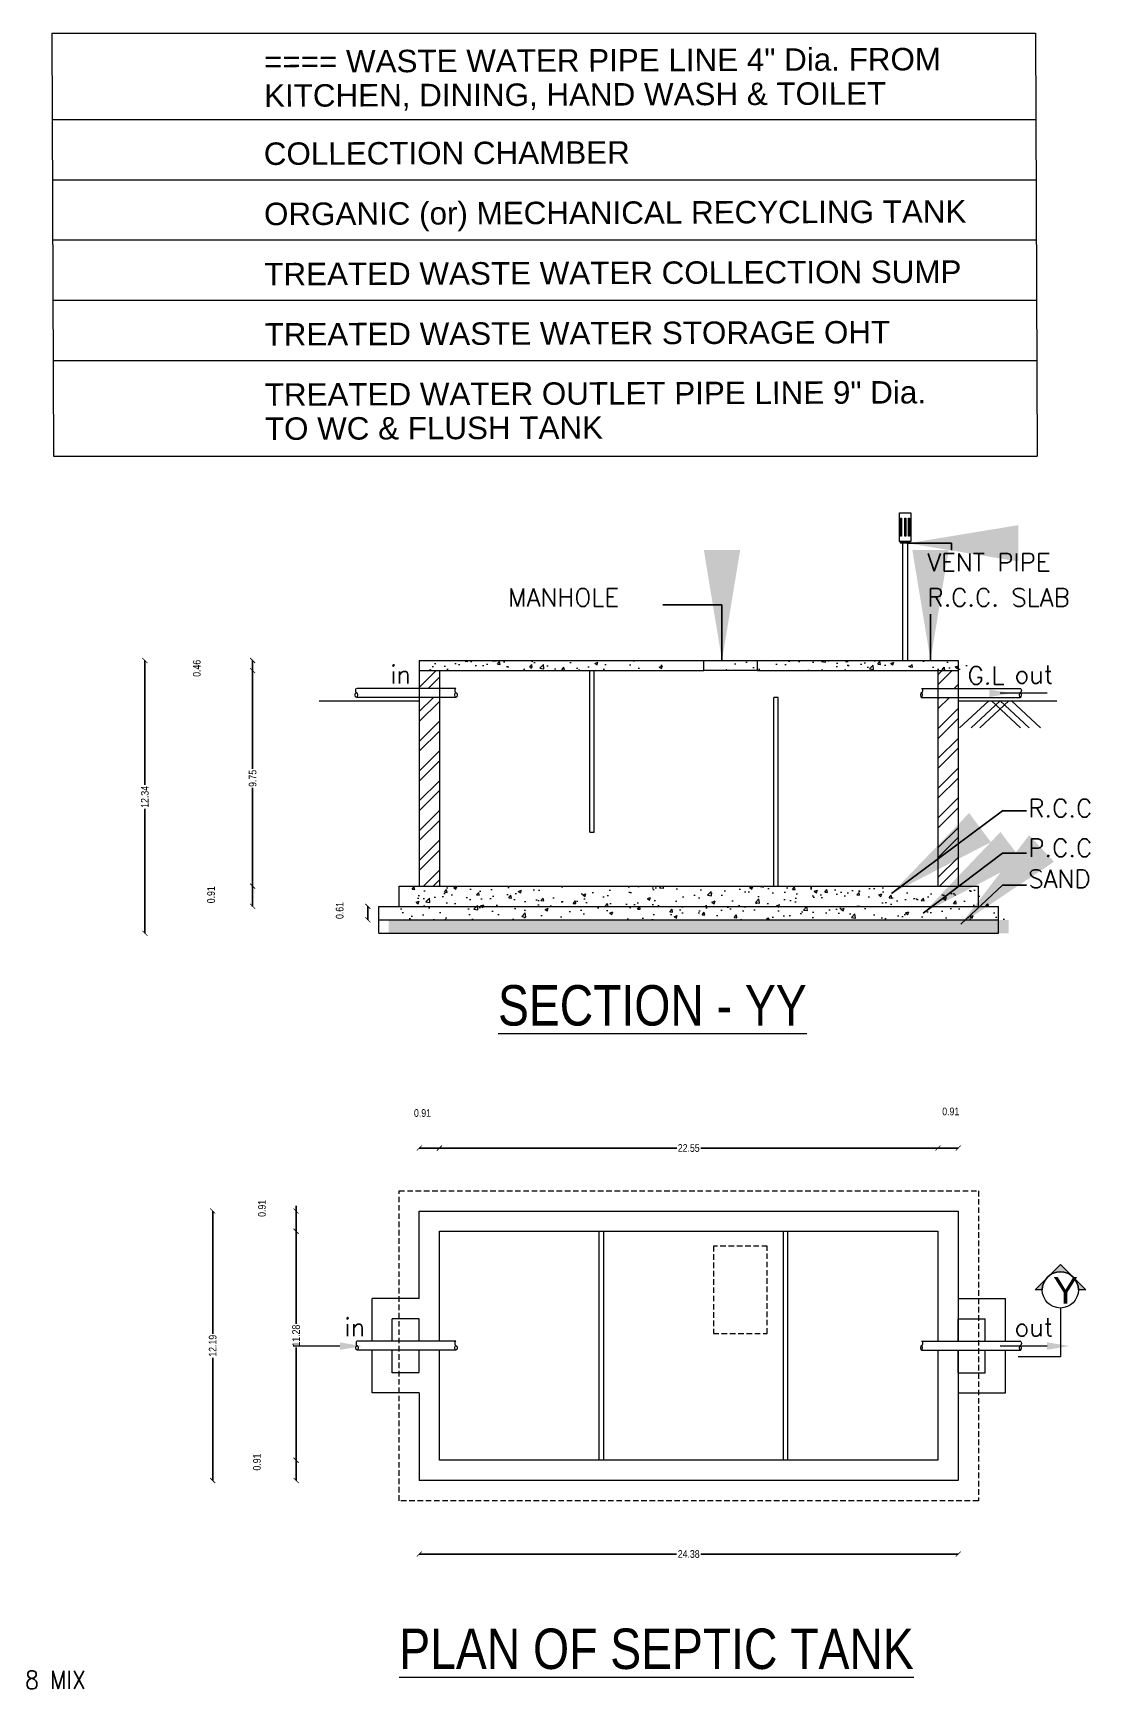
# Model space of a CAD drawing. Header units: metres. Extents: x 43 to 977, y 102 to 459.
# Drawn here: x 239.8 to 287.6, y 227.4 to 302.3 of the extents above; entities that cross this region are included whole.
import ezdxf

# ---------------------------------------------------------------- set-up
doc = ezdxf.new("R2010")
doc.units = ezdxf.units.M
doc.header["$MEASUREMENT"] = 0
doc.header["$PDMODE"] = 3
doc.linetypes.add('CENTER', pattern=[2, 1.25, -0.25, 0.25, -0.25])
doc.linetypes.add('HIDDEN', pattern=[0.375, 0.25, -0.125])
doc.layers.get('0').update_dxf_attribs({"lineweight": 0})
doc.layers.get('Defpoints').update_dxf_attribs({"lineweight": 0})
for name, color, linetype, lineweight in [('1', 8, 'Continuous', 0), ('2', 1, 'Continuous', 0), ('4', 4, 'Continuous', 0), ('6', 6, 'Continuous', 0), ('6A', 30, 'Continuous', 0), ('7', 7, 'HIDDEN', 0), ('8', 8, 'CENTER', 0), ('TEXT', 130, 'Continuous', 0), ('WALL', 7, 'Continuous', 0)]:
    doc.layers.add(name, color=color, linetype=linetype, lineweight=lineweight)
doc.styles.add('AR', font='arial.ttf')
doc.styles.get("Standard").update_dxf_attribs({"font": 'romans.shx'})
doc.styles.add('style1', font='romans.shx', dxfattribs={"width": 0.7, "height": 9})
doc.styles.add('style4', font='swissek.ttf')
doc.styles.add('style7', font='ARIALN.TTF', dxfattribs={"height": 9})
doc.styles.add('visa', font='swissc.ttf')
doc.dimstyles.new('Copy(3) of Standard', dxfattribs={"dimtxt": 6, "dimasz": 5, "dimexe": 0, "dimexo": 12, "dimgap": 3, "dimtad": 0, "dimdec": 1, "dimlfac": 20, "dimzin": 3, "dimdsep": 46, "dimlunit": 4, "dimtxsty": 'style1', "dimblk": 'ARCHTICK', "dimcen": 0, "dimclrd": 8, "dimclre": 9, "dimclrt": 256, "dimadec": 0, "dimazin": 0, "dimtfac": 0.6, "dimtdec": 1, "dimtix": 1, "dimtofl": 0, "dimtmove": 0, "dimatfit": 3, "dimfxl": 0, "dimtolj": 1, "dimtzin": 0, "dimarcsym": 0})
doc.dimstyles.new('o3', dxfattribs={"dimscale": 0.23, "dimtxt": 0.9, "dimasz": 1, "dimexe": 5, "dimexo": 9, "dimgap": 0.23, "dimtad": 0, "dimzin": 3, "dimdsep": 46, "dimtxsty": 'visa', "dimblk": 'ARCHTICK', "dimcen": 0.09, "dimse1": 1, "dimse2": 1, "dimclrd": 7, "dimclre": 256, "dimclrt": 7, "dimadec": 0, "dimazin": 0, "dimtfac": 0.23, "dimtofl": 0, "dimtmove": 2, "dimatfit": 1, "dimldrblk": 'ARCHTICK', "dimfxl": 0, "dimtolj": 1, "dimtzin": 0, "dimarcsym": 0})

# ---------------------------------------------------------------- blocks, each defined once
blk = doc.blocks.new('_ArchTick')
at = {"color": 0, "const_width": 0.15}
blk.add_lwpolyline([(-0.5, -0.5), (0.5, 0.5)], dxfattribs=at)
blk = doc.blocks.new('*D291')
at = {"layer": 'Defpoints', "color": 0, "lineweight": 30}
for p in [(253.847, 249.007), (251.671, 237.732), (254.218, 237.732)]:
    blk.add_point(p, dxfattribs=at)
at = {"layer": 'WALL', "color": 7, "lineweight": -2}
for p, q in [((251.671, 249.007), (251.671, 243.909)), ((251.671, 237.732), (251.671, 242.83))]:
    blk.add_line(p, q, dxfattribs=at)
at = {"layer": 'WALL', "color": 7, "lineweight": -2, "xscale": 0.23, "yscale": 0.23, "zscale": 0.23}
for p, rotation in [((251.671, 249.007), 90), ((251.671, 237.732), 270)]:
    blk.add_blockref('_ArchTick', p, dxfattribs=dict(at, rotation=rotation))
at = {"layer": 'WALL', "color": 7, "insert": (251.671, 243.369), "char_height": 0.345, "attachment_point": 5, "rotation": 90, "style": 'visa'}
blk.add_mtext('\\A1;11.28', dxfattribs=at)
blk = doc.blocks.new('*D642')
at = {"layer": 'Defpoints', "color": 0, "lineweight": 30}
for p in [(257.242, 236.817), (281.623, 236.817), (281.623, 233.489)]:
    blk.add_point(p, dxfattribs=at)
at = {"layer": 'WALL', "color": 7, "lineweight": -2}
for p, q in [((257.242, 233.489), (268.887, 233.489)), ((281.623, 233.489), (269.978, 233.489))]:
    blk.add_line(p, q, dxfattribs=at)
at = {"layer": 'WALL', "color": 7, "lineweight": -2, "xscale": 0.23, "yscale": 0.23, "zscale": 0.23, "rotation": 180}
blk.add_blockref('_ArchTick', (257.242, 233.489), dxfattribs=at)
at = {"layer": 'WALL', "color": 7, "lineweight": -2, "xscale": 0.23, "yscale": 0.23, "zscale": 0.23}
blk.add_blockref('_ArchTick', (281.623, 233.489), dxfattribs=at)
at = {"layer": 'WALL', "color": 7, "insert": (269.433, 233.489), "char_height": 0.345, "attachment_point": 5, "style": 'visa'}
blk.add_mtext('\\A1;24.38', dxfattribs=at)
blk = doc.blocks.new('*D292')
at = {"layer": 'Defpoints', "color": 0, "lineweight": 30}
for p in [(254.218, 237.732), (251.671, 236.817), (253.882, 236.817)]:
    blk.add_point(p, dxfattribs=at)
at = {"layer": 'WALL', "color": 7, "lineweight": -2}
blk.add_line((251.671, 237.732), (251.671, 236.817), dxfattribs=at)
at = {"layer": 'WALL', "color": 7, "lineweight": -2, "xscale": 0.23, "yscale": 0.23, "zscale": 0.23}
for p, rotation in [((251.671, 237.732), 90), ((251.671, 236.817), 270)]:
    blk.add_blockref('_ArchTick', p, dxfattribs=dict(at, rotation=rotation))
at = {"layer": 'WALL', "color": 7, "insert": (249.9, 237.651), "char_height": 0.345, "attachment_point": 5, "rotation": 90, "style": 'visa'}
blk.add_mtext('\\A1;0.91', dxfattribs=at)
blk = doc.blocks.new('*D643')
at = {"layer": 'Defpoints', "color": 0, "lineweight": 30}
for p in [(280.708, 251.856), (258.157, 248.093), (280.708, 248.093)]:
    blk.add_point(p, dxfattribs=at)
at = {"layer": 'WALL', "color": 7, "lineweight": -2}
for p, q in [((258.157, 251.856), (268.888, 251.856)), ((280.708, 251.856), (269.977, 251.856))]:
    blk.add_line(p, q, dxfattribs=at)
at = {"layer": 'WALL', "color": 7, "lineweight": -2, "xscale": 0.23, "yscale": 0.23, "zscale": 0.23, "rotation": 180}
blk.add_blockref('_ArchTick', (258.157, 251.856), dxfattribs=at)
at = {"layer": 'WALL', "color": 7, "lineweight": -2, "xscale": 0.23, "yscale": 0.23, "zscale": 0.23}
blk.add_blockref('_ArchTick', (280.708, 251.856), dxfattribs=at)
at = {"layer": 'WALL', "color": 7, "insert": (269.433, 251.856), "char_height": 0.345, "attachment_point": 5, "style": 'visa'}
blk.add_mtext('\\A1;22.55', dxfattribs=at)
blk = doc.blocks.new('*D293')
at = {"layer": 'Defpoints', "color": 0, "lineweight": 30}
for p in [(249.705, 273.914), (254.894, 273.914), (254.894, 273.457)]:
    blk.add_point(p, dxfattribs=at)
at = {"layer": 'WALL', "color": 7, "lineweight": -2}
blk.add_line((249.705, 273.457), (249.705, 273.914), dxfattribs=at)
at = {"layer": 'WALL', "color": 7, "lineweight": -2, "xscale": 0.23, "yscale": 0.23, "zscale": 0.23}
for p, rotation in [((249.705, 273.914), 90), ((249.705, 273.457), 270)]:
    blk.add_blockref('_ArchTick', p, dxfattribs=dict(at, rotation=rotation))
at = {"layer": 'WALL', "color": 7, "insert": (247.179, 273.56), "char_height": 0.345, "attachment_point": 5, "rotation": 90, "style": 'visa'}
blk.add_mtext('\\A1;0.46', dxfattribs=at)
blk = doc.blocks.new('*D644')
at = {"layer": 'Defpoints', "color": 0, "lineweight": 30}
for p in [(258.157, 251.856), (257.242, 249.007), (258.157, 248.093)]:
    blk.add_point(p, dxfattribs=at)
at = {"layer": 'WALL', "color": 7, "lineweight": -2}
blk.add_line((257.242, 251.856), (258.157, 251.856), dxfattribs=at)
at = {"layer": 'WALL', "color": 7, "lineweight": -2, "xscale": 0.23, "yscale": 0.23, "zscale": 0.23, "rotation": 180}
blk.add_blockref('_ArchTick', (257.242, 251.856), dxfattribs=at)
at = {"layer": 'WALL', "color": 7, "lineweight": -2, "xscale": 0.23, "yscale": 0.23, "zscale": 0.23}
blk.add_blockref('_ArchTick', (258.157, 251.856), dxfattribs=at)
at = {"layer": 'WALL', "color": 7, "insert": (257.389, 253.44), "char_height": 0.345, "attachment_point": 5, "style": 'visa'}
blk.add_mtext('\\A1;0.91', dxfattribs=at)
blk = doc.blocks.new('*D294')
at = {"layer": 'Defpoints', "color": 0, "lineweight": 30}
for p in [(251.671, 249.007), (253.847, 249.007), (253.396, 248.093)]:
    blk.add_point(p, dxfattribs=at)
at = {"layer": 'WALL', "color": 7, "lineweight": -2}
for p, q in [((251.671, 249.007), (251.671, 249.237)), ((251.671, 248.093), (251.671, 247.863))]:
    blk.add_line(p, q, dxfattribs=at)
at = {"layer": 'WALL', "color": 7, "lineweight": -2, "xscale": 0.23, "yscale": 0.23, "zscale": 0.23}
for p, rotation in [((251.671, 249.007), 270), ((251.671, 248.093), 90)]:
    blk.add_blockref('_ArchTick', p, dxfattribs=dict(at, rotation=rotation))
at = {"layer": 'WALL', "color": 7, "insert": (250.126, 249.128), "char_height": 0.345, "attachment_point": 5, "rotation": 90, "style": 'visa'}
blk.add_mtext('\\A1;0.91', dxfattribs=at)
blk = doc.blocks.new('*D282')
at = {"layer": 'Defpoints', "color": 0, "lineweight": 30}
for p in [(249.705, 273.457), (254.894, 273.457), (253.98, 263.705)]:
    blk.add_point(p, dxfattribs=at)
at = {"layer": 'WALL', "color": 7, "lineweight": -2}
for p, q in [((249.705, 273.457), (249.705, 269.013)), ((249.705, 263.705), (249.705, 268.149))]:
    blk.add_line(p, q, dxfattribs=at)
at = {"layer": 'WALL', "color": 7, "lineweight": -2, "xscale": 0.23, "yscale": 0.23, "zscale": 0.23}
for p, rotation in [((249.705, 273.457), 90), ((249.705, 263.705), 270)]:
    blk.add_blockref('_ArchTick', p, dxfattribs=dict(at, rotation=rotation))
at = {"layer": 'WALL', "color": 7, "insert": (249.705, 268.581), "char_height": 0.345, "attachment_point": 5, "rotation": 90, "style": 'visa'}
blk.add_mtext('\\A1;9.75', dxfattribs=at)
blk = doc.blocks.new('*D283')
at = {"layer": 'Defpoints', "color": 0, "lineweight": 30}
for p in [(249.705, 263.705), (253.98, 263.705), (253.066, 262.791)]:
    blk.add_point(p, dxfattribs=at)
at = {"layer": 'WALL', "color": 7, "lineweight": -2}
blk.add_line((249.705, 262.791), (249.705, 263.705), dxfattribs=at)
at = {"layer": 'WALL', "color": 7, "lineweight": -2, "xscale": 0.23, "yscale": 0.23, "zscale": 0.23}
for p, rotation in [((249.705, 263.705), 90), ((249.705, 262.791), 270)]:
    blk.add_blockref('_ArchTick', p, dxfattribs=dict(at, rotation=rotation))
at = {"layer": 'WALL', "color": 7, "insert": (247.826, 263.315), "char_height": 0.345, "attachment_point": 5, "rotation": 90, "style": 'visa'}
blk.add_mtext('\\A1;0.91', dxfattribs=at)
blk = doc.blocks.new('*D284')
at = {"layer": 'Defpoints', "color": 0, "lineweight": 30}
for p in [(254.918, 262.791), (258.279, 262.791), (258.279, 262.181)]:
    blk.add_point(p, dxfattribs=at)
at = {"layer": 'WALL', "color": 7, "lineweight": -2}
blk.add_line((254.918, 262.181), (254.918, 262.791), dxfattribs=at)
at = {"layer": 'WALL', "color": 7, "lineweight": -2, "xscale": 0.23, "yscale": 0.23, "zscale": 0.23}
for p, rotation in [((254.918, 262.791), 90), ((254.918, 262.181), 270)]:
    blk.add_blockref('_ArchTick', p, dxfattribs=dict(at, rotation=rotation))
at = {"layer": 'WALL', "color": 7, "insert": (253.644, 262.604), "char_height": 0.345, "attachment_point": 5, "rotation": 90, "style": 'visa'}
blk.add_mtext('\\A1;0.61', dxfattribs=at)
blk = doc.blocks.new('*D640')
at = {"layer": 'Defpoints', "color": 0, "lineweight": 30}
for p in [(281.623, 251.856), (281.623, 249.007), (280.708, 248.093)]:
    blk.add_point(p, dxfattribs=at)
at = {"layer": 'WALL', "color": 7, "lineweight": -2}
blk.add_line((280.708, 251.856), (281.623, 251.856), dxfattribs=at)
at = {"layer": 'WALL', "color": 7, "lineweight": -2, "xscale": 0.23, "yscale": 0.23, "zscale": 0.23, "rotation": 180}
blk.add_blockref('_ArchTick', (280.708, 251.856), dxfattribs=at)
at = {"layer": 'WALL', "color": 7, "lineweight": -2, "xscale": 0.23, "yscale": 0.23, "zscale": 0.23}
blk.add_blockref('_ArchTick', (281.623, 251.856), dxfattribs=at)
at = {"layer": 'WALL', "color": 7, "insert": (281.287, 253.511), "char_height": 0.345, "attachment_point": 5, "style": 'visa'}
blk.add_mtext('\\A1;0.91', dxfattribs=at)
blk = doc.blocks.new('*D285')
at = {"layer": 'Defpoints', "color": 0, "lineweight": 30}
for p in [(247.897, 249.007), (258.561, 249.007), (258.561, 236.817)]:
    blk.add_point(p, dxfattribs=at)
at = {"layer": 'WALL', "color": 7, "lineweight": -2}
for p, q in [((247.897, 249.007), (247.897, 243.452)), ((247.897, 236.817), (247.897, 242.373))]:
    blk.add_line(p, q, dxfattribs=at)
at = {"layer": 'WALL', "color": 7, "lineweight": -2, "xscale": 0.23, "yscale": 0.23, "zscale": 0.23}
for p, rotation in [((247.897, 249.007), 90), ((247.897, 236.817), 270)]:
    blk.add_blockref('_ArchTick', p, dxfattribs=dict(at, rotation=rotation))
at = {"layer": 'WALL', "color": 7, "insert": (247.897, 242.912), "char_height": 0.345, "attachment_point": 5, "rotation": 90, "style": 'visa'}
blk.add_mtext('\\A1;12.19', dxfattribs=at)
blk = doc.blocks.new('*D286')
at = {"layer": 'Defpoints', "color": 0, "lineweight": 30}
for p in [(257.242, 273.914), (244.829, 261.572), (255.414, 261.572)]:
    blk.add_point(p, dxfattribs=at)
at = {"layer": 'WALL', "color": 7, "lineweight": -2}
for p, q in [((244.829, 273.914), (244.829, 268.283)), ((244.829, 261.572), (244.829, 267.203))]:
    blk.add_line(p, q, dxfattribs=at)
at = {"layer": 'WALL', "color": 7, "lineweight": -2, "xscale": 0.23, "yscale": 0.23, "zscale": 0.23}
for p, rotation in [((244.829, 273.914), 90), ((244.829, 261.572), 270)]:
    blk.add_blockref('_ArchTick', p, dxfattribs=dict(at, rotation=rotation))
at = {"layer": 'WALL', "color": 7, "insert": (244.829, 267.743), "char_height": 0.345, "attachment_point": 5, "rotation": 90, "style": 'visa'}
blk.add_mtext('\\A1;12.34', dxfattribs=at)

msp = doc.modelspace()

# ---------------------------------------------------------------- hatches: boundary and pattern name
at = {"layer": '6'}
h = msp.add_hatch(color=256, dxfattribs=at)
h.paths.add_polyline_path([(285.74419, 246.08253), (286.24433, 246.58267), (286.74447, 246.08253, 0.34179592)])
h.paths.add_polyline_path([(285.59817, 245.93651, 0.16617856), (285.42723, 245.43637), (285.09803, 245.43637)])
h.paths.add_polyline_path([(287.06143, 245.43637, 0.16617856), (286.89049, 245.93651), (287.39063, 245.43637)])
at = {"layer": '8'}
h = msp.add_hatch(dxfattribs=at)
h.set_pattern_fill('AR-CONC', color=256, scale=0.203169, style=0)
h.set_pattern_definition([(50, (-479.0073, 188.115), (1.4572535, -0.1274932), [0.152377, -1.676148]), (355, (-479.0073, 188.115), (-0.2819003, 1.5282245), [0.1219017, -1.3409183]), (100.4514, (-478.8859, 188.1044), (1.1753543, 1.4007305), [0.1295006, -1.4245065]), (46.1842, (-479.0073, 188.5213), (2.1683077, -0.336284), [0.2285656, -2.514222]), (96.6356, (-478.8266, 188.4933), (1.898949, 1.97911), [0.194251, -2.1367594]), (351.1842, (-479.0073, 188.5213), (1.8989474, 1.979111), [0.1828525, -2.0113775]), (21, (-478.8041, 188.4197), (1.2127327, -0.8179985), [0.152377, -1.676148]), (326, (-478.8041, 188.4197), (0.4943424, 1.4732833), [0.1219017, -1.3409183]), (71.4514, (-478.7031, 188.3516), (1.7070756, 0.6552834), [0.1295006, -1.4245065]), (37.5, (-479.0073, 188.115), (0.0247051, 0.67633858), [0, -1.32466475, 0, -1.36123525, 0, -1.3459975]), (7.5, (-479.0073, 188.115), (0.5344769, 0.8013241), [0, -0.7761073, 0, -1.2941893, 0, -0.5130028]), (327.5, (-479.4604, 188.115), (1.08456405, -0.0458246), [0, -0.5079236, 0, -1.5847216, 0, -2.1028037]), (317.5, (-479.6635, 188.115), (1.1848561, 0.2033827), [0, -0.6603007, 0, -1.0524177, 0, -1.4932954])])
h.paths.add_polyline_path([(283.90287, 262.18135), (283.90287, 262.79086), (255.86549, 262.79086), (255.86549, 262.18135)])
h.paths.add_polyline_path([(282.98861, 262.79086), (282.98861, 263.70512), (256.77975, 263.70512), (256.77975, 262.79086)])
h.paths.add_polyline_path([(257.69401, 273.45725), (268.64538, 273.45725), (268.64538, 273.91439), (257.69401, 273.91439)])
h.paths.add_polyline_path([(271.08341, 273.45725), (282.07434, 273.45725), (282.07434, 273.91439), (271.08341, 273.91439)])
h = msp.add_hatch(dxfattribs=at)
h.set_pattern_fill('ANSI32', color=256, scale=2.539618, style=0)
h.set_pattern_definition([(45, (-479.4589, 190.553), (-0.6734179, 0.6734179), []), (45, (-479.01, 190.553), (-0.6734179, 0.6734179), [])])
h.paths.add_polyline_path([(257.24241, 273.45725), (257.24241, 272.65066), (258.15667, 272.65066), (258.15667, 273.45725)])
h.paths.add_polyline_path([(281.62274, 273.45725), (280.70848, 273.45725), (280.70848, 272.65066), (281.62274, 272.65066)])
h = msp.add_hatch(dxfattribs=at)
h.set_pattern_fill('ANSI32', color=256, scale=2.539618, style=0)
h.set_pattern_definition([(45, (-479.4589, 188.115), (-0.6734179, 0.6734179), []), (45, (-479.01, 188.115), (-0.6734179, 0.6734179), [])])
h.paths.add_polyline_path([(280.70848, 263.70512), (281.62274, 263.70512), (281.62274, 272.24432), (280.70848, 272.24432)])
h.paths.add_polyline_path([(258.15667, 272.24432), (257.24241, 272.24432), (257.24241, 263.70512), (258.15667, 263.70512)])
h = msp.add_hatch(dxfattribs=at)
h.set_pattern_fill('AR-SAND', color=256, scale=0.203169, style=0)
h.set_pattern_definition([(37.5, (-479.0073, 188.115), (-0.01279833, 0.3914717), [0, -0.30881755, 0, -0.34538805, 0, -0.33015034]), (7.5, (-479.0073, 188.115), (0.35956454, 0.57337384), [0, -0.16659894, 0, -0.27834213, 0, -0.10666396]), (327.5, (-479.2572, 188.115), (0.63269846, 0.00114975), [0, -0.10158472, 0, -0.36570499, 0, -0.47744818]), (317.5, (-479.2572, 188.115), (0.61075306, 0.17831685), [0, -0.05079236, 0, -0.23973994, 0, -0.27427874])])
h.paths.add_polyline_path([(255.86549, 262.18135), (255.86549, 261.57184), (283.90287, 261.57184), (283.90287, 262.18135)])

# ---------------------------------------------------------------- linework, layer by layer
for p, q in [((240.61786, 302.29723), (285.12166, 302.29723)), ((240.61786, 302.29723), (240.68904, 283.16422)), ((285.12166, 302.29723), (285.19283, 283.16422)), ((285.12166, 302.29723), (285.19283, 283.16422)), ((240.6324, 298.39018), (285.13619, 298.39018)), ((240.64253, 295.66566), (285.14633, 295.66566)), ((240.65267, 292.94114), (285.15646, 292.94114)), ((240.65267, 292.94114), (285.15646, 292.94114)), ((240.6628, 290.21661), (285.1666, 290.21661)), ((240.67294, 287.49209), (285.17673, 287.49209))]:
    msp.add_line(p, q)
at = {"layer": '1'}
for p, q in [((257.24241, 273.91439), (270.11308, 273.91439)), ((257.24241, 273.91439), (257.24241, 263.70512)), ((257.24241, 273.45725), (270.11308, 273.45725)), ((258.15667, 273.45725), (258.15667, 263.70512)), ((264.95204, 266.14315), (264.95204, 273.45725)), ((265.15521, 266.14315), (265.15521, 273.45725)), ((270.11308, 273.45725), (270.11308, 273.91439)), ((272.55111, 273.91439), (281.62274, 273.91439)), ((272.55111, 273.45725), (272.55111, 273.91439)), ((272.55111, 273.45725), (281.62274, 273.45725)), ((280.70848, 273.45725), (280.70848, 263.70512)), ((281.62274, 273.91439), (281.62274, 263.70512)), ((252.71374, 272.08586), (257.24241, 272.08586)), ((258.90034, 272.65066), (254.43054, 272.65066)), ((258.90034, 272.24432), (254.43054, 272.24432)), ((273.28199, 263.70512), (273.28199, 272.23824)), ((273.48516, 272.23824), (273.28199, 272.23824)), ((273.48516, 263.70512), (273.48516, 272.23824)), ((279.96482, 272.65066), (284.43461, 272.65066)), ((279.96482, 272.24432), (284.43461, 272.24432)), ((281.62274, 272.08586), (286.08186, 272.08586)), ((264.95204, 266.14315), (265.15521, 266.14315)), ((256.32815, 263.70512), (282.537, 263.70512)), ((256.32815, 262.79086), (256.32815, 263.70512)), ((282.537, 262.79086), (282.537, 263.70512)), ((255.41388, 262.79086), (283.45127, 262.79086)), ((255.41388, 261.57184), (255.41388, 262.79086)), ((255.41388, 262.18135), (283.45127, 262.18135)), ((283.45127, 261.57184), (283.45127, 262.79086)), ((255.41388, 261.57184), (283.45127, 261.57184)), ((258.15667, 248.09316), (280.70848, 248.09316)), ((258.15667, 243.11551), (258.15667, 248.09316)), ((265.38592, 237.73152), (265.38592, 248.09316)), ((265.58909, 237.73152), (265.58909, 248.09316)), ((273.71587, 237.73152), (273.71587, 248.09316)), ((273.91904, 237.73152), (273.91904, 248.09316)), ((280.70848, 248.09316), (280.70848, 243.11551)), ((255.10913, 243.11551), (255.10913, 245.04562)), ((257.24241, 245.04562), (255.10913, 245.04562)), ((281.62274, 245.04562), (283.75602, 245.04562)), ((283.75602, 243.11551), (283.75602, 245.04562)), ((256.02339, 243.11551), (256.02339, 244.13135)), ((257.24241, 244.13135), (256.02339, 244.13135)), ((281.62274, 244.13135), (282.84176, 244.13135)), ((282.84176, 243.11551), (282.84176, 244.13135)), ((258.90034, 243.11551), (254.43054, 243.11551)), ((258.90034, 242.70917), (254.43054, 242.70917)), ((255.10913, 240.77906), (255.10913, 242.70917)), ((256.02339, 241.69332), (256.02339, 242.70917)), ((258.15667, 237.73152), (258.15667, 242.70917)), ((279.96482, 243.11551), (284.43461, 243.11551)), ((279.96482, 242.70917), (284.43461, 242.70917)), ((280.70848, 242.70917), (280.70848, 237.73152)), ((282.84176, 241.69332), (282.84176, 242.70917)), ((283.75602, 240.77906), (283.75602, 242.70917)), ((257.24241, 241.69332), (256.02339, 241.69332)), ((281.62274, 241.69332), (282.84176, 241.69332)), ((257.24241, 240.77906), (255.10913, 240.77906)), ((257.24241, 240.77906), (257.24241, 236.81725)), ((281.62274, 240.77906), (283.75602, 240.77906)), ((280.70848, 237.73152), (258.15667, 237.73152)), ((280.70848, 237.73152), (258.15667, 237.73152))]:
    msp.add_line(p, q, dxfattribs=at)
for points in [[(285.64179, 272.43235), (283.529, 272.43235)], [(257.24241, 245.04562), (257.24241, 249.00742), (281.62274, 249.00742), (281.62274, 243.11551)], [(257.24241, 243.11551), (257.24241, 244.13135)], [(281.62274, 243.11551), (281.62274, 244.13135)], [(253.65252, 242.8972), (251.53973, 242.8972)], [(257.24241, 241.7238), (257.24241, 242.73964)], [(281.62274, 242.70917), (281.62274, 236.81725), (257.24241, 236.81725)], [(281.62274, 241.69332), (281.62274, 242.70917)], [(285.64179, 242.8972), (283.529, 242.8972)]]:
    msp.add_lwpolyline(points, dxfattribs=at)
for centre in [(254.40115, 272.35343), (258.90034, 272.35343), (254.43054, 242.81827), (258.90034, 242.81827)]:
    msp.add_ellipse(centre, major_axis=(0, 0.10911), ratio=0.46505045, dxfattribs=at)
for centre in [(254.40115, 272.5566), (258.90034, 272.5566), (254.43054, 243.02144), (258.90034, 243.02144)]:
    msp.add_ellipse(centre, major_axis=(0, -0.09406), ratio=0.5136221, start_param=3.14159265, end_param=6.28318531, dxfattribs=at)
at = {"layer": '1', "extrusion": (0, 0, -1)}
for centre in [(279.96482, 272.35343), (284.43461, 272.35343), (279.96482, 242.81827), (284.43461, 242.81827)]:
    msp.add_ellipse(centre, major_axis=(0, 0.10911), ratio=0.46505045, dxfattribs=at)
for centre in [(279.96482, 272.5566), (284.43461, 272.5566), (279.96482, 243.02144), (284.43461, 243.02144)]:
    msp.add_ellipse(centre, major_axis=(0, -0.09406), ratio=0.5136221, start_param=3.14159265, end_param=6.28318531, dxfattribs=at)
at = {"layer": '1'}
for points in [[(283.03511, 272.60166), (284.05095, 272.43235), (283.03511, 272.26304)], [(253.65252, 243.06651), (254.66837, 242.8972), (253.65252, 242.72789)], [(285.64179, 243.06651), (286.65764, 242.8972), (285.64179, 242.72789)]]:
    msp.add_solid(points, dxfattribs=at)
at = {"layer": '4'}
for p, q in [((270.11308, 273.91439), (272.55111, 273.91439)), ((272.55111, 273.45725), (270.11308, 273.45725)), ((283.00203, 272.08586), (281.6895, 270.86684)), ((283.51923, 272.08586), (282.2067, 270.86684)), ((283.91575, 272.08586), (282.60322, 270.86684)), ((283.12271, 272.08586), (284.43524, 270.86684)), ((283.51923, 272.08586), (284.83176, 270.86684)), ((284.03643, 272.08586), (285.34896, 270.86684))]:
    msp.add_line(p, q, dxfattribs=at)
for points in [[(278.97082, 280.59484), (279.47671, 280.59484), (279.47671, 279.30008), (278.97082, 279.30008)], [(279.01191, 280.35413), (279.05917, 280.35413), (279.05917, 279.53776), (279.01191, 279.53776)], [(279.20771, 280.35413), (279.25497, 280.35413), (279.25497, 279.53776), (279.20771, 279.53776)], [(279.37312, 280.35413), (279.42038, 280.35413), (279.42038, 279.53776), (279.37312, 279.53776)], [(279.0206, 279.30008), (279.42692, 279.30008), (279.42692, 279.21659), (279.0206, 279.21659)]]:
    msp.add_lwpolyline(points, close=True, dxfattribs=at)
msp.add_lwpolyline([(279.0967, 279.21659), (279.0967, 273.91439), (279.35082, 273.91439), (279.35082, 279.21659)], dxfattribs=at)
at = {"layer": '6'}
for p, q in [((286.24433, 244.61927), (286.24433, 242.40402)), ((286.24433, 242.40402), (284.34345, 242.40402))]:
    msp.add_line(p, q, dxfattribs=at)
msp.add_lwpolyline([(287.39063, 245.43637), (287.06143, 245.43637, 1), (285.42723, 245.43637), (285.09803, 245.43637), (286.24433, 246.58267), (287.39063, 245.43637)], format="xyb", dxfattribs=at)
msp.add_circle((286.24433, 245.43637), 0.8171, dxfattribs=at)
at = {"layer": '7'}
msp.add_lwpolyline([(256.32815, 249.92168), (282.537, 249.92168), (282.537, 235.90299), (256.32815, 235.90299)], close=True, dxfattribs=at)
msp.add_lwpolyline([(270.54697, 247.42439), (270.54697, 243.46259), (272.985, 243.46259), (272.985, 247.42439), (270.54697, 247.42439)], dxfattribs=at)
at = {"layer": 'WALL'}
msp.add_line((240.68904, 283.16422), (285.19283, 283.16422), dxfattribs=at)

# ---------------------------------------------------------------- texts
at = {"style": 'AR'}
for s, p in [('==== WASTE WATER PIPE LINE 4" Dia. FROM', (250.22232, 300.50325)), ('KITCHEN, DINING, HAND WASH & TOILET', (250.22405, 298.96064)), ('COLLECTION CHAMBER', (250.21046, 296.3328)), ('ORGANIC (or) MECHANICAL RECYCLING TANK', (250.22126, 293.60762)), ('TREATED WASTE WATER COLLECTION SUMP', (250.2354, 290.88377)), ('TREATED WASTE WATER STORAGE OHT', (250.24554, 288.15858)), ('TREATED WATER OUTLET PIPE LINE 9" Dia. ', (250.25567, 285.43406)), ('TO WC & FLUSH TANK', (250.26141, 283.89213))]:
    msp.add_text(s, height=1.0158472, rotation=0.2131356, dxfattribs=at).set_placement(p)
at = {"layer": '6'}
for s, height, style, p in [('%%USECTION - YY', 1.828525, 'style7', (260.8051, 257.39815)), ('Y', 1.21902, 'style4', (285.90906, 244.80927)), ('%%UPLAN OF SEPTIC TANK', 1.828525, 'style7', (256.33772, 228.28971))]:
    msp.add_text(s, height=height, dxfattribs=dict(at, style=style)).set_placement(p)
at = {"layer": '6A', "style": 'style1'}
for s, height, p in [('VENT PIPE', 0.812678, (280.22801, 277.94791)), ('MANHOLE', 0.812678, (261.26417, 276.36295)), ('R.C.C. SLAB', 0.8126778, (280.22801, 276.36295)), ('in', 0.812678, (255.93197, 272.87603)), ('G.L', 0.812678, (282.05015, 272.83221)), ('out', 0.812678, (284.17549, 272.87603)), ('R.C.C', 0.812678, (284.79414, 266.82933)), ('P.C.C ', 0.812678, (284.79414, 265.03385)), ('SAND ', 0.812678, (284.79414, 263.63389)), ('in', 0.812678, (253.86296, 243.34088)), ('out', 0.812678, (284.17549, 243.34088))]:
    msp.add_text(s, height=height, dxfattribs=at).set_placement(p)
at = {"layer": 'TEXT', "width": 0.9}
msp.add_text('FOUN. CON. 1:4:8 MIX', height=0.8126778, dxfattribs=at).set_placement((231.22364, 227.38881))

# ---------------------------------------------------------------- dimensions: what is measured, and where the dimension line sits
at = {"layer": 'WALL'}
for base, p1, p2, picture, middle in [((244.829, 261.57184), (257.24241, 273.91439), (255.41388, 261.57184), '*D286', (244.829, 267.74311)), ((249.70493, 273.45725), (253.98018, 263.70512), (254.89444, 273.45725), '*D282', (249.70493, 268.58119)), ((247.89704, 249.00742), (258.56113, 236.81725), (258.56113, 249.00742), '*D285', (247.89704, 242.91234)), ((251.6711, 237.73152), (253.84725, 249.00742), (254.21788, 237.73152), '*D291', (251.6711, 243.36947))]:
    dim = msp.add_linear_dim(base=base, p1=p1, p2=p2, angle=90, dimstyle='o3', override={"dimtxt": 1.5, "dimpost": '\\X'}, dxfattribs=at)
    dim.commit()
    dim.dimension.update_dxf_attribs({"geometry": picture, "text_midpoint": middle})
for base, p1, p2, picture, middle in [((249.70493, 273.91439), (254.89444, 273.45725), (254.89444, 273.91439), '*D293', (247.17865, 273.55958)), ((249.70493, 263.70512), (253.06591, 262.79086), (253.98018, 263.70512), '*D283', (247.82629, 263.31497)), ((254.91824, 262.79086), (258.27922, 262.18135), (258.27922, 262.79086), '*D284', (253.64395, 262.60362)), ((251.6711, 249.00742), (253.39566, 248.09316), (253.84725, 249.00742), '*D294', (250.12645, 249.12782)), ((251.6711, 236.81725), (254.21788, 237.73152), (253.88244, 236.81725), '*D292', (249.89963, 237.65079))]:
    dim = msp.add_linear_dim(base=base, p1=p1, p2=p2, angle=90, dimstyle='o3', override={"dimtxt": 1.5, "dimpost": '\\X'}, dxfattribs=at)
    dim.commit()
    dim.dimension.update_dxf_attribs({"geometry": picture, "text_midpoint": middle, "dimtype": 160})
for base, p1, p2, picture, middle in [((258.15667, 251.85588), (257.24241, 249.00742), (258.15667, 248.09316), '*D644', (257.38869, 253.43957)), ((281.62274, 251.85588), (280.70848, 248.09316), (281.62274, 249.00742), '*D640', (281.28689, 253.51148))]:
    dim = msp.add_linear_dim(base=base, p1=p1, p2=p2, dimstyle='o3', override={"dimtxt": 1.5, "dimpost": '\\X'}, dxfattribs=at)
    dim.commit()
    dim.dimension.update_dxf_attribs({"geometry": picture, "text_midpoint": middle, "dimtype": 160})
for base, p1, p2, picture, middle in [((280.70848, 251.85588), (258.15667, 248.09316), (280.70848, 248.09316), '*D643', (269.43258, 251.85588)), ((281.62274, 233.48935), (257.24241, 236.81725), (281.62274, 236.81725), '*D642', (269.43258, 233.48935))]:
    dim = msp.add_linear_dim(base=base, p1=p1, p2=p2, dimstyle='o3', override={"dimtxt": 1.5, "dimpost": '\\X'}, dxfattribs=at)
    dim.commit()
    dim.dimension.update_dxf_attribs({"geometry": picture, "text_midpoint": middle})

# ---------------------------------------------------------------- leaders
at = {"layer": '2'}
for points in [[(279.35082, 279.21659), (281.32112, 279.21659), (281.32112, 278.90131)], [(270.93794, 273.91439), (270.93794, 276.43581), (268.2593, 276.43581)], [(280.3695, 273.91439), (280.3695, 276.01316)], [(278.59935, 263.36787), (283.62081, 267.10872), (284.70768, 267.10872)], [(280.04167, 262.48563), (283.62081, 265.19152), (284.70768, 265.19152)], [(281.7447, 261.99186), (283.62081, 263.749), (284.70768, 263.749)]]:
    msp.add_leader(points, dimstyle='Copy(3) of Standard', override={"dimgap": 3, "dimtad": 0}, dxfattribs=at)

doc.saveas('drawing.dxf')
